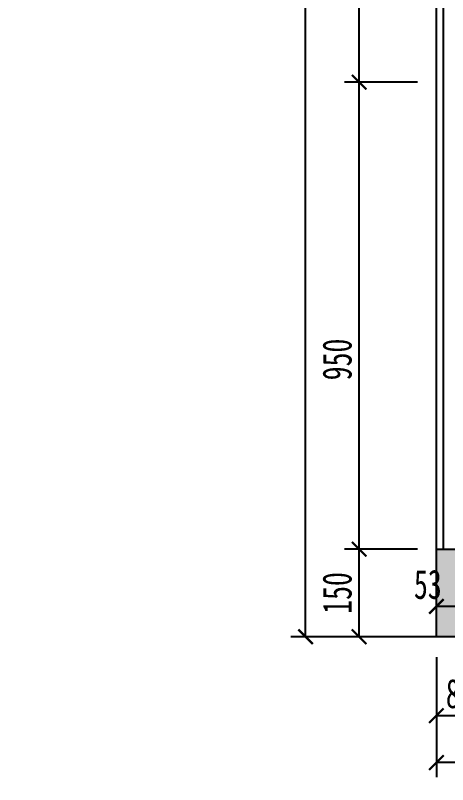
# Model space of a CAD drawing. Header units: millimetres. Extents: x 51249 to 2766742, y -599687 to -1280.
# Drawn here: x 65090 to 65831, y -122267 to -120949 of the extents above; entities that cross this region are included whole.
import ezdxf

# ---------------------------------------------------------------- set-up
doc = ezdxf.new("R2010")
doc.units = ezdxf.units.MM
doc.header["$LTSCALE"] = 10
doc.header["$PDMODE"] = 3
for name, color, linetype in [('D-Detail(节点图层)', 134, 'Continuous'), ('D-节点填充', 250, 'Continuous'), ('D-造型粗线', 4, 'Continuous'), ('E-立面造型线', 3, 'Continuous'), ('E-顶面轮廓线', 4, 'Continuous'), ('W-尺寸', 5, 'Continuous')]:
    doc.layers.add(name, color=color, linetype=linetype)
doc.styles.add('DIM', font='SimSun.ttf', dxfattribs={"width": 0.7})
doc.dimstyles.new('25', dxfattribs={"dimscale": 25, "dimtxt": 2, "dimasz": 1, "dimexe": 1, "dimexo": 1, "dimgap": 0.5, "dimtad": 1, "dimdec": 0, "dimzin": 0, "dimdsep": 46, "dimtxsty": 'DIM', "dimblk": 'ARCHTICK', "dimcen": 0, "dimclrd": 5, "dimclre": 5, "dimclrt": 35, "dimadec": 0, "dimazin": 0, "dimtfac": 0.5, "dimtdec": 0, "dimtix": 1, "dimtmove": 2, "dimatfit": 2, "dimldrblk": 'A', "dimfxl": 0, "dimtolj": 1, "dimtzin": 0, "dimlwd": -1, "dimlwe": -1, "dimarcsym": 0})

# ---------------------------------------------------------------- blocks, each defined once
blk = doc.blocks.new('_ArchTick')
at = {"color": 0, "linetype": 'ByBlock', "const_width": 0.15}
blk.add_lwpolyline([(-0.5, -0.5), (0.5, 0.5)], dxfattribs=at)
blk = doc.blocks.new('*D362')
at = {"layer": 'Defpoints', "color": 0, "ltscale": 0.15}
for p in [(65679.07453026621, -121863.8721549794), (65991.45528136598, -121863.8721549794), (66023.70132428868, -122013.8721549794)]:
    blk.add_point(p, dxfattribs=at)
at = {"layer": 'W-尺寸', "color": 5, "ltscale": 0.15}
for p, q in [((65779.07453026621, -121863.8721549794), (65654.07453026621, -121863.8721549794)), ((65679.07453026621, -122013.8721549794), (65679.07453026621, -121863.8721549794)), ((65779.07453026621, -122013.8721549794), (65654.07453026621, -122013.8721549794))]:
    blk.add_line(p, q, dxfattribs=at)
at = {"layer": 'W-尺寸', "color": 5, "ltscale": 0.15, "xscale": 25, "yscale": 25, "zscale": 25}
for p, rotation in [((65679.07453026621, -121863.8721549794), 90), ((65679.07453026621, -122013.8721549794), 270)]:
    blk.add_blockref('_ArchTick', p, dxfattribs=dict(at, rotation=rotation))
at = {"layer": 'W-尺寸', "color": 35, "ltscale": 0.15, "insert": (65641.57453026623, -121938.8721549794), "char_height": 50, "attachment_point": 5, "rotation": 90, "style": 'DIM'}
blk.add_mtext('\\A1;150', dxfattribs=at)
blk = doc.blocks.new('A')
for p, q in [((-1.435067392276324, 1.147654099946521), (-1.089590771724033, 1.437450103912852)), ((-1.435067392276324, 1.147654099946521), (-0.3688396396728422, 0)), ((-1.089590771724033, 1.437450103912852), (0, 0)), ((-0.3688396396728422, 3.637978807091713e-12), (-2.127066897330224, 0)), ((-1.435067392276324, -1.147654099946521), (-0.3688396396728422, 0)), ((-1.089590771724033, -1.437450103912852), (0, 0)), ((-1.435067392276324, -1.147654099946521), (-1.089590771724033, -1.437450103912852))]:
    blk.add_line(p, q)
for points in [[(-1.435067392276324, 1.147654099946521), (-1.089590771724033, 1.437450103912852), (-0.3688396396728422, 0), (0, 0)], [(-1.435067392276324, -1.147654099946521), (-1.089590771724033, -1.437450103912852), (-0.3688396396728422, 0), (0, 0)]]:
    blk.add_solid(points)
blk = doc.blocks.new('*D338')
at = {"layer": 'Defpoints', "color": 0, "ltscale": 0.15}
for p in [(65679.07453026621, -119743.8721549762), (65991.45528136598, -119743.8721549762), (65948.95546824689, -121063.8721549796, -2.241317275286821e-08)]:
    blk.add_point(p, dxfattribs=at)
at = {"layer": 'W-尺寸', "color": 5, "ltscale": 0.15}
for p, q in [((65779.07453026621, -119743.8721549762), (65654.07453026621, -119743.8721549762)), ((65679.07453026621, -121063.8721549796), (65679.07453026621, -119743.8721549762)), ((65779.07453026621, -121063.8721549796), (65654.07453026621, -121063.8721549796))]:
    blk.add_line(p, q, dxfattribs=at)
at = {"layer": 'W-尺寸', "color": 5, "ltscale": 0.15, "xscale": 25, "yscale": 25, "zscale": 25}
for p, rotation in [((65679.07453026621, -119743.8721549762), 90), ((65679.07453026621, -121063.8721549796), 270)]:
    blk.add_blockref('_ArchTick', p, dxfattribs=dict(at, rotation=rotation))
at = {"layer": 'W-尺寸', "color": 35, "ltscale": 0.15, "insert": (65641.57453026623, -120403.8721549779), "char_height": 50, "attachment_point": 5, "rotation": 90, "style": 'DIM'}
blk.add_mtext('\\A1;1320', dxfattribs=at)
blk = doc.blocks.new('*D341')
at = {"layer": 'Defpoints', "color": 0, "ltscale": 0.15}
for p in [(65587.33852132097, -119563.8721549762), (65811.45528136598, -119563.8721549762), (66023.70132428868, -122013.8721549794)]:
    blk.add_point(p, dxfattribs=at)
at = {"layer": 'W-尺寸', "color": 5, "ltscale": 0.15}
for p, q in [((65687.33852132097, -119563.8721549762), (65562.33852132097, -119563.8721549762)), ((65587.33852132097, -122013.8721549794), (65587.33852132097, -119563.8721549762)), ((65687.33852132097, -122013.8721549794), (65562.33852132097, -122013.8721549794))]:
    blk.add_line(p, q, dxfattribs=at)
at = {"layer": 'W-尺寸', "color": 5, "ltscale": 0.15, "xscale": 25, "yscale": 25, "zscale": 25}
for p, rotation in [((65587.33852132097, -119563.8721549762), 90), ((65587.33852132097, -122013.8721549794), 270)]:
    blk.add_blockref('_ArchTick', p, dxfattribs=dict(at, rotation=rotation))
at = {"layer": 'W-尺寸', "color": 35, "ltscale": 0.15, "insert": (65549.83852132098, -120788.8721549778), "char_height": 50, "attachment_point": 5, "rotation": 90, "style": 'DIM'}
blk.add_mtext('\\A1;2450', dxfattribs=at)
blk = doc.blocks.new('*D342')
at = {"layer": 'Defpoints', "color": 0, "ltscale": 0.15}
for p in [(65811.45528136598, -122013.8721549794), (65891.45528136598, -122013.8721549794), (65891.45528136598, -122149.0481774929)]:
    blk.add_point(p, dxfattribs=at)
at = {"layer": 'W-尺寸', "color": 5, "ltscale": 0.15}
for p, q in [((65811.45528136598, -122049.0481774929), (65811.45528136598, -122174.0481774929)), ((65891.45528136598, -122049.0481774929), (65891.45528136598, -122174.0481774929)), ((65811.45528136598, -122149.0481774929), (65891.45528136598, -122149.0481774929))]:
    blk.add_line(p, q, dxfattribs=at)
at = {"layer": 'W-尺寸', "color": 5, "ltscale": 0.15, "xscale": 25, "yscale": 25, "zscale": 25, "rotation": 180}
blk.add_blockref('_ArchTick', (65811.45528136598, -122149.0481774929), dxfattribs=at)
at = {"layer": 'W-尺寸', "color": 5, "ltscale": 0.15, "xscale": 25, "yscale": 25, "zscale": 25}
blk.add_blockref('_ArchTick', (65891.45528136598, -122149.0481774929), dxfattribs=at)
at = {"layer": 'W-尺寸', "color": 35, "ltscale": 0.15, "insert": (65851.45528136598, -122111.5481774929), "char_height": 50, "attachment_point": 5, "style": 'DIM'}
blk.add_mtext('\\A1;80', dxfattribs=at)
blk = doc.blocks.new('*D345')
at = {"layer": 'Defpoints', "color": 0, "ltscale": 0.15}
for p in [(65811.45528136598, -122013.8721549794), (66771.45528139759, -122013.8721549794), (65811.45528136598, -122229.5362680397)]:
    blk.add_point(p, dxfattribs=at)
at = {"layer": 'W-尺寸', "color": 5, "ltscale": 0.15}
for p, q in [((65811.45528136598, -122129.5362680397), (65811.45528136598, -122254.5362680397)), ((66771.45528139759, -122129.5362680397), (66771.45528139759, -122254.5362680397)), ((66771.45528139759, -122229.5362680397), (65811.45528136598, -122229.5362680397))]:
    blk.add_line(p, q, dxfattribs=at)
at = {"layer": 'W-尺寸', "color": 5, "ltscale": 0.15, "xscale": 25, "yscale": 25, "zscale": 25, "rotation": 180}
blk.add_blockref('_ArchTick', (65811.45528136598, -122229.5362680397), dxfattribs=at)
at = {"layer": 'W-尺寸', "color": 5, "ltscale": 0.15, "xscale": 25, "yscale": 25, "zscale": 25}
blk.add_blockref('_ArchTick', (66771.45528139759, -122229.5362680397), dxfattribs=at)
at = {"layer": 'W-尺寸', "color": 35, "ltscale": 0.15, "insert": (66291.45528138179, -122192.0362680397), "char_height": 50, "attachment_point": 5, "style": 'DIM'}
blk.add_mtext('\\A1;960', dxfattribs=at)
blk = doc.blocks.new('*D348')
at = {"layer": 'Defpoints', "color": 0, "ltscale": 0.15}
for p in [(65679.07453026621, -121063.8721549796), (65883.23757916946, -121063.8721549796), (65853.40736858246, -122013.8721549795)]:
    blk.add_point(p, dxfattribs=at)
at = {"layer": 'W-尺寸', "color": 5, "ltscale": 0.15}
for p, q in [((65779.07453026621, -121063.8721549796), (65654.07453026621, -121063.8721549796)), ((65679.07453026621, -122013.8721549795), (65679.07453026621, -121063.8721549796)), ((65779.07453026621, -122013.8721549795), (65654.07453026621, -122013.8721549795))]:
    blk.add_line(p, q, dxfattribs=at)
at = {"layer": 'W-尺寸', "color": 5, "ltscale": 0.15, "xscale": 25, "yscale": 25, "zscale": 25}
for p, rotation in [((65679.07453026621, -121063.8721549796), 90), ((65679.07453026621, -122013.8721549795), 270)]:
    blk.add_blockref('_ArchTick', p, dxfattribs=dict(at, rotation=rotation))
at = {"layer": 'W-尺寸', "color": 35, "ltscale": 0.15, "insert": (65641.57453026623, -121538.8721549795), "char_height": 50, "attachment_point": 5, "rotation": 90, "style": 'DIM'}
blk.add_mtext('\\A1;950', dxfattribs=at)
blk = doc.blocks.new('*D366')
at = {"layer": 'Defpoints', "color": 0, "ltscale": 0.15}
for p in [(65811.45528136598, -121961.890479725), (65864.45493010816, -121976.0243937649), (65811.45528136598, -121979.3333195049)]:
    blk.add_point(p, dxfattribs=at)
at = {"layer": 'W-尺寸', "color": 5, "ltscale": 0.15}
for p, q in [((65811.45528136598, -121961.890479725), (65811.45528136598, -121936.890479725)), ((65864.45493010816, -121961.890479725), (65864.45493010816, -121936.890479725)), ((65864.45493010816, -121961.890479725), (65811.45528136598, -121961.890479725))]:
    blk.add_line(p, q, dxfattribs=at)
at = {"layer": 'W-尺寸', "color": 5, "ltscale": 0.15, "xscale": 25, "yscale": 25, "zscale": 25, "rotation": 180}
blk.add_blockref('_ArchTick', (65811.45528136598, -121961.890479725), dxfattribs=at)
at = {"layer": 'W-尺寸', "color": 5, "ltscale": 0.15, "xscale": 25, "yscale": 25, "zscale": 25}
blk.add_blockref('_ArchTick', (65864.45493010816, -121961.890479725), dxfattribs=at)
at = {"layer": 'W-尺寸', "color": 35, "ltscale": 0.15, "insert": (65796.81571868891, -121924.390479725), "char_height": 50, "attachment_point": 5, "style": 'DIM'}
blk.add_mtext('\\A1;53', dxfattribs=at)
blk = doc.blocks.new('*D1063')
at = {"layer": 'D-Detail(节点图层)', "color": 5, "ltscale": 0.15}
for p, q in [((2766616.974142889, -121582.0585810632), (2766741.974142889, -121582.0585810632)), ((2766716.974142889, -121582.0585810632), (2766716.974142889, -599673.1338235259)), ((2766698.328192886, -599673.1338235259), (2766741.974142889, -599673.1338235259))]:
    blk.add_line(p, q, dxfattribs=at)
at = {"layer": 'Defpoints', "color": 0, "ltscale": 0.15}
for p in [(55453.76478300948, -121582.0585810625), (2766673.328192886, -599673.1338235259), (2766716.974142889, -599673.1338235259)]:
    blk.add_point(p, dxfattribs=at)
at = {"layer": 'D-Detail(节点图层)', "color": 5, "ltscale": 0.15, "xscale": 25, "yscale": 25, "zscale": 25}
for p, rotation in [((2766716.974142889, -121582.0585810632), 90), ((2766716.974142889, -599673.1338235259), 270)]:
    blk.add_blockref('_ArchTick', p, dxfattribs=dict(at, rotation=rotation))
at = {"layer": 'D-Detail(节点图层)', "color": 35, "ltscale": 0.15, "insert": (2766679.474142889, -360627.5962022941), "char_height": 50, "attachment_point": 5, "rotation": 90, "style": 'DIM'}
blk.add_mtext('\\A1;478091', dxfattribs=at)

msp = doc.modelspace()

# ---------------------------------------------------------------- hatches: boundary and pattern name
at = {"layer": 'D-节点填充', "ltscale": 0.15}
h = msp.add_hatch(dxfattribs=at)
h.set_pattern_fill('石材纹理2', color=256, scale=100, style=0, pattern_type=2)
h.set_pattern_definition([(0, (65811.45528136598, -121957.2054879794), (0, 100), [1.428571, -98.57142]), (54.46232220000002, (65812.88385236598, -121993.3959649794), (299.999997136727, 400.0000025366935), [4.096344999999999, -856.13618]), (125.537677, (65815.26480536598, -121990.0626309794), (-199.999998944428, 300.000000426448), [4.096344999999999, -856.13618]), (92.04540839999996, (65812.88385236598, -121986.7292979794), (-99.999995767588, 2700.000000367208), [13.341834, -2788.4433]), (74.0546041, (65812.40766236598, -121973.3959649794), (99.99999382382545, 300.000001679586), [3.466719, -724.54427]), (123.690067, (65813.36004336599, -121970.0626309794), (-99.9999992077984, 100.0000007664641), [1.716929, -358.8381899999999]), (97.12501629999998, (65812.40766236598, -121968.6340599794), (-99.99999892751669, 699.9999999850074), [7.678341, -798.54743]), (69.4439547, (65811.45528136598, -121961.0150119794), (100.0000000076995, 299.9999995558945), [4.068573000000001, -850.3318]), (7.125016350000001, (65812.88385236598, -121957.2054879794), (699.999999897741, 99.99999953838203), [7.678340999999997, -798.5474299999996]), (167.005383, (65826.69337636598, -121957.6816789794), (-400.000001237036, 99.99999475093662), [6.353172999999996, -1327.813199999999]), (45, (65826.69337636598, -121957.6816789794), (5.551115123125783e-15, 99.99999983219685), [4.714045, -136.70731]), (54.46232220000002, (65862.88385236598, -121943.3959649794), (299.999997136727, 400.0000025366935), [4.096344999999999, -856.13618]), (125.537677, (65865.26480536598, -121940.0626309794), (-299.9999948066073, 400.0000044005309), [4.096344999999999, -856.13618]), (92.04540839999996, (65862.88385236598, -121936.7292979794), (-99.999995767588, 2700.000000367208), [13.341834, -2788.4433]), (74.0546041, (65862.40766236598, -121923.3959649794), (100.0000004155218, 400.0000000411421), [3.466719, -724.54427]), (123.690067, (65863.36004336599, -121920.0626309794), (-99.99999773509029, 200.0000006149203), [1.716929, -358.8381899999999]), (95.71059310000001, (65862.40766236598, -121918.6340599794), (-99.99999949930742, 899.9999999650697), [4.785654999999998, -1000.2019]), (33.6900675, (65903.36004336599, -121915.7769169794), (199.9999997422557, 99.99999948041953), [3.433858, -357.1212600000001]), (150.255118, (65903.36004336599, -121915.7769169794), (-199.9999983190015, 100.000002723308), [3.839169999999999, -802.3866]), (167.275644, (65911.45528136598, -121957.2054879794), (-2199.999997849148, 500.0000082378569), [15.13357, -3162.916099999999]), (26.56505109999999, (65895.74099536598, -121954.3483449794), (100.0000002463393, 100.0000004244999), [1.064794, -222.542]), (143.130102, (65895.74099536598, -121954.3483449794), (-299.9999987637623, 200.0000018543564), [2.380952, -497.61904]), (33.6900675, (65892.40766236598, -121953.8721549794), (199.9999997422557, 99.99999948041953), [1.716929, -358.8381899999999]), (173.418055, (65892.40766236598, -121953.8721549794), (-899.9999993620914, 100.0000050091349), [12.46309699999999, -2604.787299999999]), (145.007979, (65880.02671036599, -121952.4435839794), (-699.9999986576919, 500.000002511197), [5.812646, -1214.8429]), (159.77514, (65875.26480536598, -121949.1102499794), (-1099.99999412998, 400.0000102033694), [9.642122, -2015.2035]), (28.6104596, (65866.21718636599, -121945.7769169794), (199.9999961862823, 100.000007701591), [5.96665, -1247.0297]), (57.9946167, (65871.45528136598, -121942.9197739794), (300.0000006307232, 499.999999621726), [13.477116, -929.9209900000001]), (53.97262660000001, (65878.59813836598, -121931.4912029794), (500.0000004490443, 699.9999998615634), [6.476891, -1353.6701]), (116.565051, (65882.40766236598, -121926.2531069794), (-100.000000249967, 100.0000004208722), [10.647943, -212.9588499999999]), (80.5376777, (65877.64575736599, -121916.7292979794), (99.99999224897788, 500.0000016233497), [2.896554, -605.37969]), (135, (65812.88385236598, -121993.3959649794), (-5.656854268343281e-06, -99.99999417534258), [2.020305, -139.40105]), (144.462322, (65816.21718636599, -121995.7769169794), (-299.9999992607422, 200.0000009254819), [4.096344999999999, -856.13618]), (71.5650511, (65813.36004336599, -122004.3483449794), (99.99999393917302, 200.0000017521909), [9.035079, -307.1926799999999]), (60.25511870000001, (65811.45528136598, -122007.6816789794), (100.000000279847, 199.9999995407321), [3.839169999999999, -802.3866]), (99.46232219999999, (65861.93147136598, -122013.8721549794), (-100.0000002538585, 500.0000003182918), [2.896554, -605.37969]), (69.4439547, (65861.45528136598, -122011.0150119794), (199.9999962467702, 500.0000012807667), [4.068573000000001, -850.3318]), (7.125016350000001, (65862.88385236598, -122007.2054879794), (699.999999897741, 99.99999953838203), [7.678340999999997, -798.5474299999996]), (167.005383, (65876.69337636598, -122007.6816789794), (-400.000001237036, 99.99999475093662), [6.353172999999996, -1327.813199999999]), (45, (65876.69337636598, -122007.6816789794), (5.551115123125783e-15, 99.99999983219685), [4.714045, -136.70731]), (168.366366, (65862.88385236598, -122007.2054879794), (-500.0000002945868, 100.0000000800568), [16.53005199999999, -3454.780899999999]), (26.56505109999999, (65845.74099536598, -122004.3483449794), (100.0000002463393, 100.0000004244999), [1.064794, -222.542]), (143.130102, (65845.74099536598, -122004.3483449794), (-99.99999938188118, 100.0000006181188), [2.380952, -497.61904]), (33.6900675, (65842.40766236598, -122003.8721549794), (99.9999998937995, 100.000000080463), [1.716929, -358.8381899999999]), (173.418055, (65842.40766236598, -122003.8721549794), (-1699.999996647977, 200.000006359799), [12.46309699999999, -2604.787299999999]), (145.007979, (65830.02671036599, -122002.4435839794), (-299.999997061525, 200.0000043481619), [5.812646, -1214.8429]), (159.77514, (65825.26480536598, -121999.1102499794), (-799.9999996858423, 300.0000004161406), [9.642122, -2015.2035]), (78.6900675, (65878.12194836598, -122013.8721549794), (99.99999677693852, 400.0000008495123), [9.712418, -500.18953]), (28.6104596, (65816.21718636599, -121995.7769169794), (899.9999996556603, 499.999998638933), [5.96665, -1247.0297]), (57.9946167, (65821.45528136598, -121992.9197739794), (300.0000006307232, 499.999999621726), [13.477116, -929.9209900000001]), (53.97262660000001, (65828.59813836598, -121981.4912029794), (299.9999950589072, 400.0000035617431), [6.476891, -1353.6701]), (116.565051, (65832.40766236598, -121976.2531069794), (-100.000000249967, 100.0000004208722), [10.647943, -212.9588499999999]), (79.11447290000001, (65827.64575736599, -121966.7292979794), (400.000000381497, 2099.999993698142), [12.607812, -2635.0326]), (78.6900675, (65878.12194836598, -122013.8721549794), (99.99999677693852, 400.0000008495123), [9.712418, -500.18953]), (21.8014094, (65889.55051936598, -121979.1102499794), (299.9999988247824, 100.0000031292853), [2.564363999999999, -535.9521099999998]), (142.125016, (65896.21718636599, -121981.4912029794), (-399.9999980506688, 300.0000025851207), [5.429407, -1134.746]), (108.434948, (65897.64575736599, -121985.7769169794), (-99.9999974383634, 200.0000011093929), [4.51754, -311.71022]), (167.471192, (65906.21718636599, -121987.6816789794), (-499.9999996391874, 100.0000024590295), [8.780519, -913.1739199999998]), (140.710593, (65911.45528136598, -121991.9673929794), (-600.0000025199291, 499.9999974451514), [6.767937999999997, -1414.499099999999]), (53.1301023, (65910.02671036599, -122009.5864409794), (200.0000002835601, 299.9999998109599), [2.380952, -497.61904]), (108.434948, (65911.45528136598, -122013.8721549794), (-99.9999974383634, 200.0000011093929), [4.51754, -311.71022]), (156.801409, (65911.45528136598, -122013.8721549794), (-200.0000005728394, 99.99999873194965), [3.626559, -757.95075]), (36.86989760000001, (65906.21718636599, -122013.8721549794), (300.0000001600258, 199.9999997599613), [2.380952, -497.61904]), (153.434948, (65900.02671036599, -122013.8721549794), (-99.99999867554293, 100.0000019952963), [2.129589, -221.4772]), (5.194428910000001, (65892.88385236598, -122013.3959649794), (999.9999988926639, 100.0000003366077), [5.259696, -1099.2764]), (133.152389, (65892.88385236598, -122013.3959649794), (-99.99999885816331, 100.0000007363844), [10.443672, -2182.7275]), (165.963756, (65885.74099536598, -122005.7769169794), (-300.0000001178255, 100.0000004668614), [5.890150999999997, -406.4204099999998]), (104.036243, (65880.02671036599, -122004.3483449794), (-99.99999814130123, 300.0000011355478), [1.963384, -410.34717]), (126.384351, (65879.55051936598, -122002.4435839794), (-1099.99997878328, 1500.000005764219), [11.238499, -2348.846199999999]), (79.2157021, (65872.88385236598, -121993.3959649794), (99.99999763341276, 500.0000004478415), [10.17979, -2127.576]), (112.479434, (65874.78861436599, -121983.3959649794), (-499.9999897243288, 1199.999998573171), [14.9451, -3123.5258]), (153.434948, (65869.07432936598, -121969.5864409794), (-99.99999867554293, 100.0000019952963), [7.45356, -216.15323]), (111.801409, (65862.40766236598, -121966.2531069794), (-99.99999854121816, 200.0000009552659), [2.564363999999999, -535.9521099999998]), (158.19859, (65868.59813836598, -121966.7292979794), (-299.9999992631476, 100.0000025569712), [7.693092999999999, -530.82338]), (126.469234, (65876.69337636598, -121977.6816789794), (-1399.999990946056, 1900.000001311198), [13.619381, -2846.4505]), (155.556045, (65881.93147136598, -121980.0626309794), (-200.0000033642438, 99.99999270896498), [5.753831, -1202.5507]), (66.8014094, (65881.93147136598, -121980.0626309794), (99.99999733568632, 200.0000012709711), [3.626558999999999, -757.9507499999996]), (7.125016350000001, (65883.36004336599, -121976.7292979794), (699.999999897741, 99.99999953838203), [3.839169999999998, -802.3865999999997]), (129.805571, (65889.55051936598, -121979.1102499794), (-99.99999989137675, 100.0000002134431), [3.719167, -777.3058]), (21.8014094, (65839.55051936598, -121929.1102499794), (299.9999988247824, 100.0000031292853), [2.564363999999999, -535.9521099999998]), (142.125016, (65846.21718636599, -121931.4912029794), (-399.9999980506688, 300.0000025851207), [5.429407, -1134.746]), (108.434948, (65847.64575736599, -121935.7769169794), (-99.9999974383634, 200.0000011093929), [4.51754, -311.71022]), (167.471192, (65856.21718636599, -121937.6816789794), (-400.000000260616, 99.9999992397724), [8.780519, -913.1739199999998]), (139.398705, (65862.88385236598, -121943.3959649794), (-599.9999968613256, 500.0000035389226), [8.780519, -913.1739199999998]), (144.462322, (65866.21718636599, -121945.7769169794), (-400.0000014894958, 299.9999985329906), [4.096344999999999, -856.13618]), (71.5650511, (65863.36004336599, -121954.3483449794), (99.99999393917302, 200.0000017521909), [9.035079, -307.1926799999999]), (57.5288077, (65860.02671036599, -121959.5864409794), (499.9999998821472, 799.999999741877), [6.208764, -1297.6317]), (108.434948, (65861.45528136598, -121963.8721549794), (-99.9999974383634, 200.0000011093929), [4.51754, -311.71022]), (156.801409, (65861.45528136598, -121963.8721549794), (-200.0000005728394, 99.99999873194965), [3.626559, -757.95075]), (34.99202020000001, (65853.36004336599, -121965.7769169794), (299.9999946928907, 200.0000075324591), [5.812646, -1214.8429]), (151.38954, (65853.36004336599, -121965.7769169794), (-199.9999997978197, 100.0000011967943), [5.96665, -1247.0297]), (5.194428910000001, (65842.88385236598, -121963.3959649794), (999.9999988926639, 100.0000003366077), [5.259696, -1099.2764]), (133.152389, (65842.88385236598, -121963.3959649794), (-99.99999885816331, 100.0000007363844), [10.443672, -2182.7275]), (165.963756, (65835.74099536598, -121955.7769169794), (-300.0000001178255, 100.0000004668614), [5.890150999999997, -406.4204099999998]), (104.036243, (65830.02671036599, -121954.3483449794), (-99.99999814130123, 300.0000011355478), [1.963384, -410.34717]), (126.384351, (65829.55051936598, -121952.4435839794), (-1099.99997878328, 1500.000005764219), [11.238499, -2348.846199999999]), (79.2157021, (65822.88385236598, -121943.3959649794), (99.99999763341276, 500.0000004478415), [10.17979, -2127.576]), (112.479434, (65824.78861436599, -121933.3959649794), (-699.999992771992, 1700.000002939269), [14.9451, -3123.5258]), (153.434948, (65819.07432936598, -121919.5864409794), (-99.99999867554293, 100.0000019952963), [7.45356, -216.15323]), (111.801409, (65812.40766236598, -121916.2531069794), (-99.99999854121816, 200.0000009552659), [2.564363999999999, -535.9521099999998]), (158.19859, (65818.59813836598, -121916.7292979794), (-299.9999992631476, 100.0000025569712), [7.693092999999999, -530.82338]), (126.469234, (65826.69337636598, -121927.6816789794), (-1399.999990946056, 1900.000001311198), [13.619381, -2846.4505]), (155.556045, (65831.93147136598, -121930.0626309794), (-899.9999981165174, 400.0000031646927), [5.753831, -1202.5507]), (66.8014094, (65831.93147136598, -121930.0626309794), (99.99999733568632, 200.0000012709711), [3.626558999999999, -757.9507499999996]), (7.125016350000001, (65833.36004336599, -121926.7292979794), (699.999999897741, 99.99999953838203), [3.839169999999998, -802.3865999999997]), (129.805571, (65839.55051936598, -121929.1102499794), (-400.0000055502441, 499.9999957847071), [3.719167, -777.3058])])
h.paths.add_polyline_path([(65864.4552580376, -121863.8721549794), (65811.45528136598, -121863.8721549794), (65811.45528136598, -122013.8721549794), (65864.4552580376, -122013.8721549794)])
h.paths.add_polyline_path([(65884.4552580376, -121863.8721549794), (65864.4552580376, -121863.8721549794), (65864.4552580376, -122013.8721549794), (65884.4552580376, -122013.8721549794)])
h.paths.add_polyline_path([(66718.45563265542, -121863.8721549794), (66698.45563265542, -121863.8721549794), (66698.45563265542, -122013.8721549794), (66718.45563265542, -122013.8721549794)])
h.paths.add_polyline_path([(66718.45563265542, -121863.8721549794), (66718.45563265542, -122013.8721549794), (66771.45528139759, -122013.8721549794), (66771.45528139759, -121863.8721549794)])
h.paths.add_polyline_path([(65837.06604121927, -121971.890479725), (65911.84381899705, -121971.890479725), (65911.84381899705, -121875.7793686139), (65837.06604121927, -121875.7793686139)], flags=9)
h.paths.add_polyline_path([(65759.52405202224, -121971.890479725), (65834.30182980002, -121971.890479725), (65834.30182980002, -121875.7793686139), (65759.52405202224, -121875.7793686139)], flags=9)

# ---------------------------------------------------------------- linework, layer by layer
at = {"color": 8, "ltscale": 0.15}
msp.add_lwpolyline([(65823.45528136598, -121863.8721549794), (65823.45528136598, -119575.8721549762), (66759.45528139759, -119575.8721549762), (66759.45528139759, -121863.8721549794)], dxfattribs=at)
at = {"layer": 'D-造型粗线'}
msp.add_lwpolyline([(65811.45528136598, -122013.8721549794), (65811.45528136598, -119563.8721549762), (66771.45528139759, -119563.8721549762), (66771.45528139759, -122013.8721549794)], dxfattribs=at)
at = {"layer": 'E-立面造型线', "ltscale": 0.15}
msp.add_line((65811.45528136598, -121863.8721549794), (65884.4552580376, -121863.8721549794), dxfattribs=at)
at = {"layer": 'E-顶面轮廓线'}
msp.add_line((66831.45528804668, -122013.8721549794), (65751.4552747169, -122013.8721549794), dxfattribs=at)

# ---------------------------------------------------------------- dimensions: what is measured, and where the dimension line sits
at = {"layer": 'D-Detail(节点图层)', "color": 251, "ltscale": 0.15}
dim = msp.add_linear_dim(base=(2766716.974142889, -599673.1338235259), p1=(55453.76478300948, -121582.0585810625), p2=(2766673.328192886, -599673.1338235259), angle=90, dimstyle='25', dxfattribs=at)
dim.commit()
dim.dimension.update_dxf_attribs({"geometry": '*D1063', "text_midpoint": (2766679.474142889, -360627.5962022941)})
at = {"layer": 'W-尺寸', "color": 1, "ltscale": 0.15}
for base, p1, p2, picture, middle in [((65587.33852132097, -119563.8721549762), (66023.70132428868, -122013.8721549794), (65811.45528136598, -119563.8721549762), '*D341', (65549.83852132098, -120788.8721549778)), ((65679.07453026621, -119743.8721549762), (65948.95546824689, -121063.8721549796, -2.241317275286821e-08), (65991.45528136598, -119743.8721549762), '*D338', (65641.57453026623, -120403.8721549779)), ((65679.07453026621, -121063.8721549796), (65853.40736858246, -122013.8721549795), (65883.23757916946, -121063.8721549796), '*D348', (65641.57453026623, -121538.8721549795)), ((65679.07453026621, -121863.8721549794), (66023.70132428868, -122013.8721549794), (65991.45528136598, -121863.8721549794), '*D362', (65641.57453026623, -121938.8721549794))]:
    dim = msp.add_linear_dim(base=base, p1=p1, p2=p2, angle=90, dimstyle='25', dxfattribs=at)
    dim.commit()
    dim.dimension.update_dxf_attribs({"geometry": picture, "text_midpoint": middle})
dim = msp.add_linear_dim(base=(65811.45528136598, -121961.890479725), p1=(65864.45493010816, -121976.0243937649), p2=(65811.45528136598, -121979.3333195049), angle=180, dimstyle='25', dxfattribs=at)
dim.commit()
dim.dimension.update_dxf_attribs({"geometry": '*D366', "text_midpoint": (65796.81571868891, -121924.390479725), "dimtype": 160})
for base, p1, p2, picture, middle in [((65891.45528136598, -122149.0481774929), (65811.45528136598, -122013.8721549794), (65891.45528136598, -122013.8721549794), '*D342', (65851.45528136598, -122111.5481774929)), ((65811.45528136598, -122229.5362680397), (66771.45528139759, -122013.8721549794), (65811.45528136598, -122013.8721549794), '*D345', (66291.45528138179, -122192.0362680397))]:
    dim = msp.add_linear_dim(base=base, p1=p1, p2=p2, dimstyle='25', dxfattribs=at)
    dim.commit()
    dim.dimension.update_dxf_attribs({"geometry": picture, "text_midpoint": middle})

doc.saveas('drawing.dxf')
